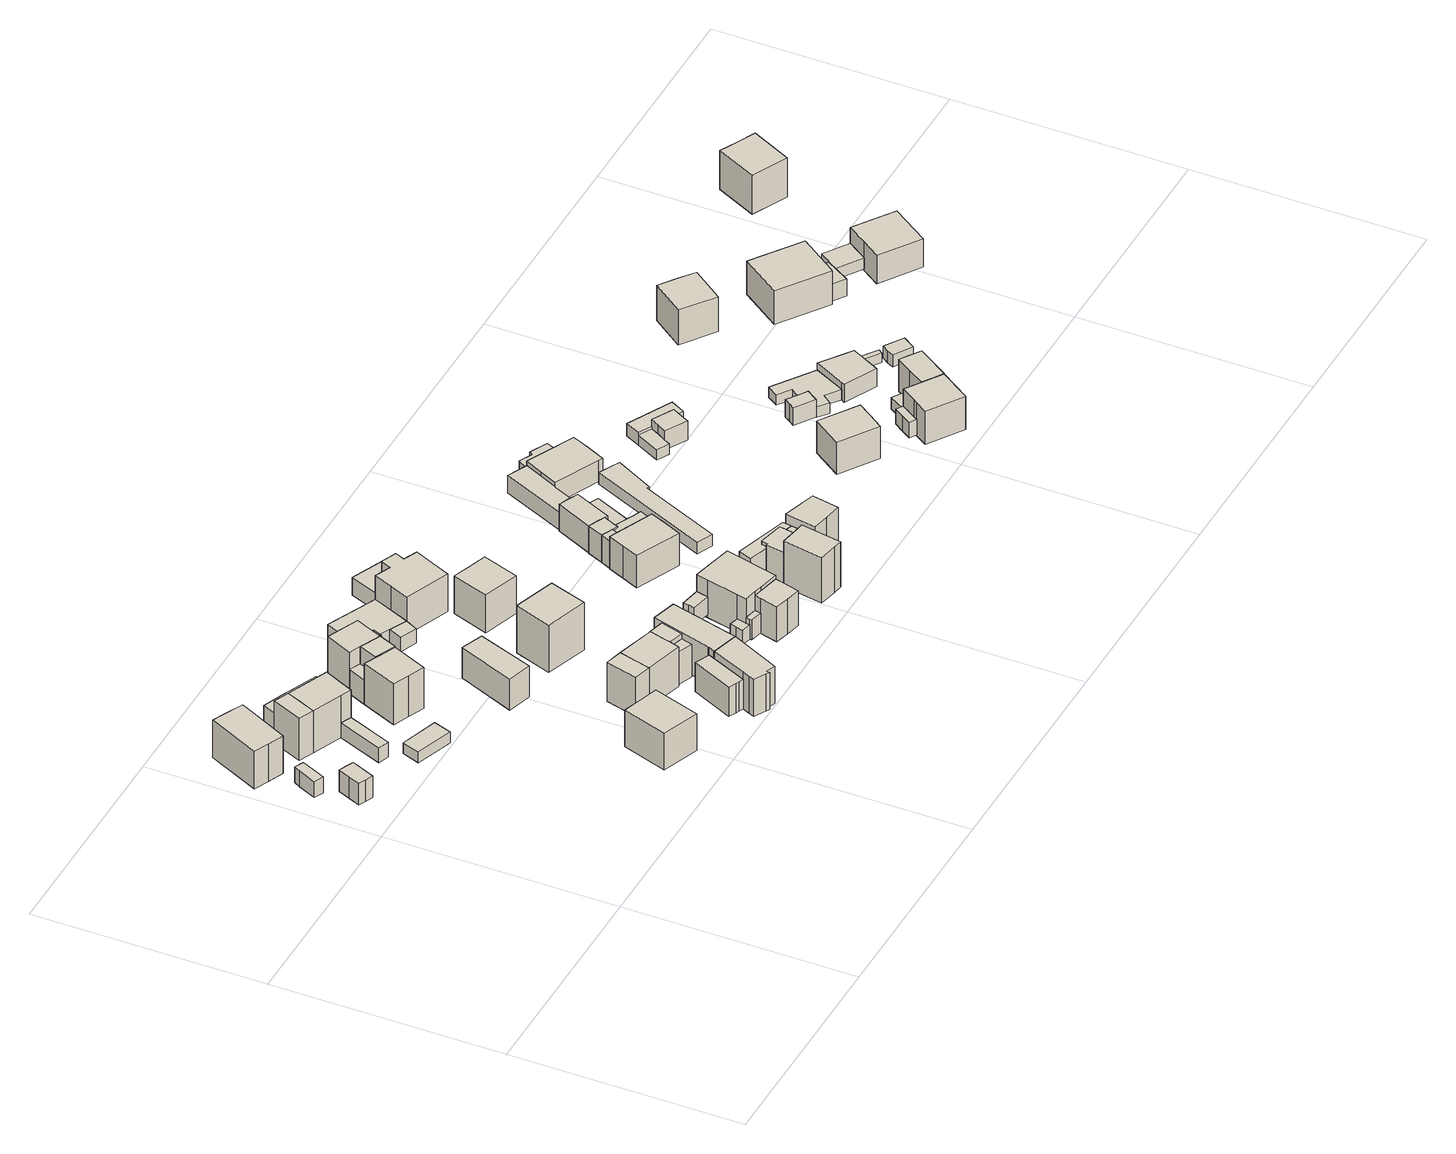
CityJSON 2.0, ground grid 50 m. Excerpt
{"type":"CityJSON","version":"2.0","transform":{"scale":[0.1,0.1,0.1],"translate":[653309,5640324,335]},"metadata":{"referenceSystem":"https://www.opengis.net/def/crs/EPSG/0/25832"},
"CityObjects":{
"building1":{"type":"Building","attributes":{"Gemeindeschluessel":"16071059","BezugspunktDach":"1000","function":"31001_1000","measuredHeight":5.21},"address":[{"country":"Deutschland","locality":"Nauendorf"}],"geometry":[{"type":"Solid","lod":"1","boundaries":[[[[0,1,2,3,4,5,6]],[[7,8,9,10,11,12,13]],[[7,13,6,5]],[[8,7,5,4]],[[9,8,4,3]],[[10,9,3,2]],[[11,10,2,1]],[[12,11,1,0]],[[13,12,0,6]]]]}]},
"building2":{"type":"Building","attributes":{"Gemeindeschluessel":"16071059","BezugspunktDach":"1000","function":"31001_9998","measuredHeight":3.72},"address":[{"country":"Deutschland","locality":"Nauendorf"}],"geometry":[{"type":"Solid","lod":"1","boundaries":[[[[14,15,16,17,18]],[[19,20,21,22,23]],[[19,23,18,17]],[[20,19,17,16]],[[21,20,16,15]],[[22,21,15,14]],[[23,22,14,18]]]]}]},
"building3":{"type":"Building","attributes":{"Gemeindeschluessel":"16071059","BezugspunktDach":"1000","function":"31001_1000","measuredHeight":9.04},"address":[{"country":"Deutschland","locality":"Nauendorf"}],"geometry":[{"type":"Solid","lod":"1","boundaries":[[[[24,25,26,27,28,29,30]],[[31,32,33,34,35,36,37]],[[31,37,30,29]],[[32,31,29,28]],[[33,32,28,27]],[[34,33,27,26]],[[35,34,26,25]],[[36,35,25,24]],[[37,36,24,30]]]]}]},
"building4":{"type":"Building","attributes":{"Gemeindeschluessel":"16071059","BezugspunktDach":"1000","function":"31001_1000","measuredHeight":10.05},"address":[{"country":"Deutschland","locality":"Nauendorf"}],"geometry":[{"type":"Solid","lod":"1","boundaries":[[[[38,39,40,41,42]],[[43,44,45,46,47]],[[43,47,42,41]],[[44,43,41,40]],[[45,44,40,39]],[[46,45,39,38]],[[47,46,38,42]]]]}]},
"building5":{"type":"Building","attributes":{"Gemeindeschluessel":"16071059","BezugspunktDach":"1000","function":"31001_9998","measuredHeight":3.58},"address":[{"country":"Deutschland","locality":"Nauendorf"}],"geometry":[{"type":"Solid","lod":"1","boundaries":[[[[48,49,50,51,52]],[[53,54,55,56,57]],[[53,57,52,51]],[[54,53,51,50]],[[55,54,50,49]],[[56,55,49,48]],[[57,56,48,52]]]]}]},
"building6":{"type":"Building","attributes":{"Gemeindeschluessel":"16071059","BezugspunktDach":"1000","function":"31001_9998","measuredHeight":2.67},"address":[{"country":"Deutschland","locality":"Nauendorf"}],"geometry":[{"type":"Solid","lod":"1","boundaries":[[[[58,59,60,61]],[[62,63,64,65]],[[62,65,61,60]],[[63,62,60,59]],[[64,63,59,58]],[[65,64,58,61]]]]}]},
"building7":{"type":"Building","attributes":{"Gemeindeschluessel":"16071059","BezugspunktDach":"1000","function":"31001_2000","measuredHeight":10.04},"address":[{"country":"Deutschland","locality":"Nauendorf"}],"geometry":[{"type":"Solid","lod":"1","boundaries":[[[[66,67,68,69,40,39,38]],[[45,44,70,71,72,73,46]],[[45,46,38,39]],[[44,45,39,40]],[[70,44,40,69]],[[71,70,69,68]],[[72,71,68,67]],[[73,72,67,66]],[[46,73,66,38]]]]}]},
"building8":{"type":"Building","attributes":{"Gemeindeschluessel":"16071059","BezugspunktDach":"1000","function":"31001_1000","measuredHeight":7},"address":[{"country":"Deutschland","locality":"Nauendorf"}],"geometry":[{"type":"Solid","lod":"1","boundaries":[[[[74,75,76,77,78,79,80,81]],[[82,83,84,85,86,87,88,89]],[[82,89,81,80]],[[83,82,80,79]],[[84,83,79,78]],[[85,84,78,77]],[[86,85,77,76]],[[87,86,76,75]],[[88,87,75,74]],[[89,88,74,81]]]]}]},
"building9":{"type":"Building","attributes":{"Gemeindeschluessel":"16071059","BezugspunktDach":"1000","function":"31001_9998","measuredHeight":8.83},"address":[{"country":"Deutschland","locality":"Nauendorf"},{"country":"Deutschland","locality":"Nauendorf","thoroughfareNumber":"26a","thoroughfareName":"Karl-Lippold-Straße"}],"geometry":[{"type":"Solid","lod":"1","boundaries":[[[[90,91,92,93,94]],[[95,96,97,98,99]],[[95,99,94,93]],[[96,95,93,92]],[[97,96,92,91]],[[98,97,91,90]],[[99,98,90,94]]]]}]},
"building10":{"type":"Building","attributes":{"Gemeindeschluessel":"16071059","function":"31001_1000"},"address":[{"country":"Deutschland","locality":"Nauendorf"},{"country":"Deutschland","locality":"Nauendorf","thoroughfareNumber":"24","thoroughfareName":"Karl-Lippold-Straße"}],"children":["building10-1","building10-2"]},
"building10-1":{"type":"BuildingPart","attributes":{"BezugspunktDach":"1000","measuredHeight":9.77},"parents":["building10"],"geometry":[{"type":"Solid","lod":"1","boundaries":[[[[100,101,102,103,104,105]],[[106,107,108,109,110,111]],[[106,111,105,104]],[[107,106,104,103]],[[108,107,103,102]],[[109,108,102,101]],[[110,109,101,100]],[[111,110,100,105]]]]}]},
"building10-2":{"type":"BuildingPart","attributes":{"BezugspunktDach":"1000","measuredHeight":5.86},"parents":["building10"],"geometry":[{"type":"Solid","lod":"1","boundaries":[[[[112,113,114,115]],[[116,117,118,106]],[[116,106,115,114]],[[117,116,114,113]],[[118,117,113,112]],[[106,118,112,115]]]]}]},
"building11":{"type":"Building","attributes":{"Gemeindeschluessel":"16071059","BezugspunktDach":"1000","function":"31001_1000","measuredHeight":9.54},"address":[{"country":"Deutschland","locality":"Nauendorf"}],"geometry":[{"type":"Solid","lod":"1","boundaries":[[[[119,120,121,122,123]],[[124,125,126,127,128]],[[124,128,123,122]],[[125,124,122,121]],[[126,125,121,120]],[[127,126,120,119]],[[128,127,119,123]]]]}]},
"building12":{"type":"Building","attributes":{"Gemeindeschluessel":"16071059","BezugspunktDach":"1000","function":"31001_1000","measuredHeight":9.35},"address":[{"country":"Deutschland","locality":"Nauendorf"}],"geometry":[{"type":"Solid","lod":"1","boundaries":[[[[122,129,120,130,131,132,133,134]],[[135,136,137,138,139,140,141,142]],[[135,142,134,133]],[[136,135,133,132]],[[137,136,132,131]],[[138,137,131,130]],[[139,138,130,120]],[[140,139,120,129]],[[141,140,129,122]],[[142,141,122,134]]]]}]},
"building13":{"type":"Building","attributes":{"Gemeindeschluessel":"16071059","BezugspunktDach":"1000","function":"31001_2000","measuredHeight":7.42},"address":[{"country":"Deutschland","locality":"Nauendorf"}],"geometry":[{"type":"Solid","lod":"1","boundaries":[[[[143,144,145,146]],[[147,148,149,150]],[[147,150,146,145]],[[148,147,145,144]],[[149,148,144,143]],[[150,149,143,146]]]]}]},
"building14":{"type":"Building","attributes":{"Gemeindeschluessel":"16071059","BezugspunktDach":"1000","function":"31001_1000","measuredHeight":9.45},"address":[{"country":"Deutschland","locality":"Nauendorf"}],"geometry":[{"type":"Solid","lod":"1","boundaries":[[[[151,152,153,154,155]],[[156,157,158,159,160]],[[156,160,155,154]],[[157,156,154,153]],[[158,157,153,152]],[[159,158,152,151]],[[160,159,151,155]]]]}]},
"building15":{"type":"Building","attributes":{"Gemeindeschluessel":"16071059","BezugspunktDach":"1000","function":"31001_1000","measuredHeight":5.02},"address":[{"country":"Deutschland","locality":"Nauendorf"}],"geometry":[{"type":"Solid","lod":"1","boundaries":[[[[161,162,163,164]],[[137,165,166,138]],[[137,138,164,163]],[[165,137,163,162]],[[166,165,162,161]],[[138,166,161,164]]]]}]},
"building16":{"type":"Building","attributes":{"Gemeindeschluessel":"16071059","BezugspunktDach":"1000","function":"31001_1000","measuredHeight":6.95},"address":[{"country":"Deutschland","locality":"Nauendorf"}],"geometry":[{"type":"Solid","lod":"1","boundaries":[[[[167,168,169,170,171,172,173]],[[174,175,176,177,178,179,180]],[[174,180,173,172]],[[175,174,172,171]],[[176,175,171,170]],[[177,176,170,169]],[[178,177,169,168]],[[179,178,168,167]],[[180,179,167,173]]]]}]},
"building17":{"type":"Building","attributes":{"Gemeindeschluessel":"16071059","BezugspunktDach":"1000","function":"31001_1000","measuredHeight":9.39},"address":[{"country":"Deutschland","locality":"Nauendorf"},{"country":"Deutschland","locality":"Nauendorf","thoroughfareNumber":"26","thoroughfareName":"Karl-Lippold-Straße"}],"geometry":[{"type":"Solid","lod":"1","boundaries":[[[[181,182,183,184,185,153,186,152,151]],[[158,187,157,188,189,190,191,192,159]],[[158,159,151,152]],[[187,158,152,186]],[[157,187,186,153]],[[188,157,153,185]],[[189,188,185,184]],[[190,189,184,183]],[[191,190,183,182]],[[192,191,182,181]],[[159,192,181,151]]]]}]},
"building18":{"type":"Building","attributes":{"Gemeindeschluessel":"16071059","BezugspunktDach":"1000","function":"31001_9998","measuredHeight":3.4},"address":[{"country":"Deutschland","locality":"Nauendorf"}],"geometry":[{"type":"Solid","lod":"1","boundaries":[[[[193,194,195,196]],[[197,198,199,200]],[[197,200,196,195]],[[198,197,195,194]],[[199,198,194,193]],[[200,199,193,196]]]]}]},
"building19":{"type":"Building","attributes":{"Gemeindeschluessel":"16071059","BezugspunktDach":"1000","function":"31001_9998","measuredHeight":7.81},"address":[{"country":"Deutschland","locality":"Nauendorf"}],"geometry":[{"type":"Solid","lod":"1","boundaries":[[[[201,202,203,204]],[[205,206,207,208]],[[205,208,204,203]],[[206,205,203,202]],[[207,206,202,201]],[[208,207,201,204]]]]}]},
"building20":{"type":"Building","attributes":{"Gemeindeschluessel":"16071059","BezugspunktDach":"1000","function":"31001_9998","measuredHeight":3.34},"address":[{"country":"Deutschland","locality":"Nauendorf"}],"geometry":[{"type":"Solid","lod":"1","boundaries":[[[[209,195,194,210,211,212]],[[213,214,215,216,165,137]],[[213,137,212,211]],[[214,213,211,210]],[[215,214,210,194]],[[216,215,194,195]],[[165,216,195,209]],[[137,165,209,212]]]]}]},
"building21":{"type":"Building","attributes":{"Gemeindeschluessel":"16071059","BezugspunktDach":"1000","function":"31001_9998","measuredHeight":11.36},"address":[{"country":"Deutschland","locality":"Nauendorf"},{"country":"Deutschland","locality":"Nauendorf","thoroughfareNumber":"25","thoroughfareName":"Karl-Lippold-Straße"}],"geometry":[{"type":"Solid","lod":"1","boundaries":[[[[217,218,219,220]],[[221,222,223,224]],[[221,224,220,219]],[[222,221,219,218]],[[223,222,218,217]],[[224,223,217,220]]]]}]},
"building22":{"type":"Building","attributes":{"Gemeindeschluessel":"16071059","function":"31001_2000"},"address":[{"country":"Deutschland","locality":"Nauendorf"}],"children":["building22-1","building22-2"]},
"building22-1":{"type":"BuildingPart","attributes":{"BezugspunktDach":"1000","measuredHeight":8.92},"parents":["building22"],"geometry":[{"type":"Solid","lod":"1","boundaries":[[[[225,226,227,228,229,230,231,232,233]],[[234,235,236,237,238,239,240,241,242]],[[234,242,233,232]],[[235,234,232,231]],[[236,235,231,230]],[[237,236,230,229]],[[238,237,229,228]],[[239,238,228,227]],[[240,239,227,226]],[[241,240,226,225]],[[242,241,225,233]]]]}]},
"building22-2":{"type":"BuildingPart","attributes":{"BezugspunktDach":"1000","measuredHeight":8.92},"parents":["building22"],"geometry":[{"type":"Solid","lod":"1","boundaries":[[[[243,244,245,246,227,226,225,233,247,248,249]],[[250,251,242,241,240,239,252,253,254,255,256]],[[250,256,249,248]],[[251,250,248,247]],[[242,251,247,233]],[[241,242,233,225]],[[240,241,225,226]],[[239,240,226,227]],[[252,239,227,246]],[[253,252,246,245]],[[254,253,245,244]],[[255,254,244,243]],[[256,255,243,249]]]]}]},
"building23":{"type":"Building","attributes":{"Gemeindeschluessel":"16071059","function":"31001_1000"},"address":[{"country":"Deutschland","locality":"Nauendorf"}],"children":["building23-1","building23-2"]},
"building23-1":{"type":"BuildingPart","attributes":{"BezugspunktDach":"1000","measuredHeight":8.27},"parents":["building23"],"geometry":[{"type":"Solid","lod":"1","boundaries":[[[[257,258,259,184,183,182]],[[260,261,262,263,264,265]],[[260,265,182,183]],[[261,260,183,184]],[[262,261,184,259]],[[263,262,259,258]],[[264,263,258,257]],[[265,264,257,182]]]]}]},
"building23-2":{"type":"BuildingPart","attributes":{"BezugspunktDach":"1000","measuredHeight":4.62},"parents":["building23"],"geometry":[{"type":"Solid","lod":"1","boundaries":[[[[266,267,268,269,270]],[[271,272,262,261,273]],[[271,273,270,269]],[[272,271,269,268]],[[262,272,268,267]],[[261,262,267,266]],[[273,261,266,270]]]]}]},
"building24":{"type":"Building","attributes":{"Gemeindeschluessel":"16071059","BezugspunktDach":"1000","function":"31001_2000","measuredHeight":9.09},"address":[{"country":"Deutschland","locality":"Nauendorf"}],"geometry":[{"type":"Solid","lod":"1","boundaries":[[[[274,275,276,277,278,279,280,281,282,283]],[[284,214,285,286,287,288,289,290,291,215]],[[284,215,283,282]],[[214,284,282,281]],[[285,214,281,280]],[[286,285,280,279]],[[287,286,279,278]],[[288,287,278,277]],[[289,288,277,276]],[[290,289,276,275]],[[291,290,275,274]],[[215,291,274,283]]]]}]},
"building25":{"type":"Building","attributes":{"Gemeindeschluessel":"16071059","BezugspunktDach":"1000","function":"31001_9998","measuredHeight":9.12},"address":[{"country":"Deutschland","locality":"Nauendorf"}],"geometry":[{"type":"Solid","lod":"1","boundaries":[[[[292,293,294,295,296]],[[297,298,299,300,301]],[[297,301,296,295]],[[298,297,295,294]],[[299,298,294,293]],[[300,299,293,292]],[[301,300,292,296]]]]}]},
"building26":{"type":"Building","attributes":{"Gemeindeschluessel":"16071059","BezugspunktDach":"1000","function":"31001_1310","measuredHeight":3.38},"address":[{"country":"Deutschland","locality":"Nauendorf"}],"geometry":[{"type":"Solid","lod":"1","boundaries":[[[[302,303,304,305,306,307,308]],[[309,310,311,312,313,314,315]],[[309,315,308,307]],[[310,309,307,306]],[[311,310,306,305]],[[312,311,305,304]],[[313,312,304,303]],[[314,313,303,302]],[[315,314,302,308]]]]}]},
"building27":{"type":"Building","attributes":{"Gemeindeschluessel":"16071059","BezugspunktDach":"1000","function":"31001_9998","measuredHeight":4.26},"address":[{"country":"Deutschland","locality":"Nauendorf"}],"geometry":[{"type":"Solid","lod":"1","boundaries":[[[[316,317,318,319,320,321,322,323]],[[324,325,326,327,328,329,330,331]],[[324,331,323,322]],[[325,324,322,321]],[[326,325,321,320]],[[327,326,320,319]],[[328,327,319,318]],[[329,328,318,317]],[[330,329,317,316]],[[331,330,316,323]]]]}]},
"building28":{"type":"Building","attributes":{"Gemeindeschluessel":"16071059","BezugspunktDach":"1000","function":"31001_1310","measuredHeight":4.72},"address":[{"country":"Deutschland","locality":"Nauendorf"}],"geometry":[{"type":"Solid","lod":"1","boundaries":[[[[332,333,334,335,336]],[[337,338,339,340,341]],[[337,341,336,335]],[[338,337,335,334]],[[339,338,334,333]],[[340,339,333,332]],[[341,340,332,336]]]]}]},
"building29":{"type":"Building","attributes":{"Gemeindeschluessel":"16071059","BezugspunktDach":"1000","function":"31001_1310","measuredHeight":4.22},"address":[{"country":"Deutschland","locality":"Nauendorf"}],"geometry":[{"type":"Solid","lod":"1","boundaries":[[[[342,343,344,345,346,347]],[[348,349,350,351,352,353]],[[348,353,347,346]],[[349,348,346,345]],[[350,349,345,344]],[[351,350,344,343]],[[352,351,343,342]],[[353,352,342,347]]]]}]},
"building30":{"type":"Building","attributes":{"Gemeindeschluessel":"16071059","BezugspunktDach":"1000","function":"31001_1310","measuredHeight":8.45},"address":[{"country":"Deutschland","locality":"Nauendorf"}],"geometry":[{"type":"Solid","lod":"1","boundaries":[[[[354,355,356,357,358,359,360]],[[361,362,363,364,365,366,367]],[[361,367,360,359]],[[362,361,359,358]],[[363,362,358,357]],[[364,363,357,356]],[[365,364,356,355]],[[366,365,355,354]],[[367,366,354,360]]]]}]},
"building31":{"type":"Building","attributes":{"Gemeindeschluessel":"16071059","BezugspunktDach":"1000","function":"31001_2000","measuredHeight":9.11},"address":[{"country":"Deutschland","locality":"Nauendorf"}],"geometry":[{"type":"Solid","lod":"1","boundaries":[[[[368,369,370,371,372,373,374,375,376]],[[377,378,379,380,381,382,383,384,385]],[[377,385,376,375]],[[378,377,375,374]],[[379,378,374,373]],[[380,379,373,372]],[[381,380,372,371]],[[382,381,371,370]],[[383,382,370,369]],[[384,383,369,368]],[[385,384,368,376]]]]}]},
"building32":{"type":"Building","attributes":{"Gemeindeschluessel":"16071059","BezugspunktDach":"1000","function":"31001_1000","measuredHeight":7.84},"address":[{"country":"Deutschland","locality":"Nauendorf"},{"country":"Deutschland","locality":"Nauendorf","thoroughfareNumber":"28","thoroughfareName":"Karl-Lippold-Straße"}],"geometry":[{"type":"Solid","lod":"1","boundaries":[[[[386,387,388,389,390,391,392]],[[393,394,395,396,397,398,399]],[[393,399,392,391]],[[394,393,391,390]],[[395,394,390,389]],[[396,395,389,388]],[[397,396,388,387]],[[398,397,387,386]],[[399,398,386,392]]]]}]},
"building33":{"type":"Building","attributes":{"Gemeindeschluessel":"16071059","BezugspunktDach":"1000","function":"31001_1310","measuredHeight":6.59},"address":[{"country":"Deutschland","locality":"Nauendorf"}],"geometry":[{"type":"Solid","lod":"1","boundaries":[[[[400,401,402,403,404]],[[405,406,407,408,409]],[[405,409,404,403]],[[406,405,403,402]],[[407,406,402,401]],[[408,407,401,400]],[[409,408,400,404]]]]}]},
"building34":{"type":"Building","attributes":{"Gemeindeschluessel":"16071059","BezugspunktDach":"1000","function":"31001_1000","measuredHeight":10.9},"address":[{"country":"Deutschland","locality":"Nauendorf"},{"country":"Deutschland","locality":"Nauendorf","thoroughfareNumber":"29","thoroughfareName":"Karl-Lippold-Straße"}],"geometry":[{"type":"Solid","lod":"1","boundaries":[[[[410,411,412,413,414,415]],[[416,417,418,419,420,421]],[[416,421,415,414]],[[417,416,414,413]],[[418,417,413,412]],[[419,418,412,411]],[[420,419,411,410]],[[421,420,410,415]]]]}]},
"building35":{"type":"Building","attributes":{"Gemeindeschluessel":"16071059","BezugspunktDach":"1000","function":"31001_1310","measuredHeight":6.58},"address":[{"country":"Deutschland","locality":"Nauendorf"}],"geometry":[{"type":"Solid","lod":"1","boundaries":[[[[422,401,423,424,425,426,427,403]],[[428,429,430,431,432,407,433,405]],[[428,405,403,427]],[[429,428,427,426]],[[430,429,426,425]],[[431,430,425,424]],[[432,431,424,423]],[[407,432,423,401]],[[433,407,401,422]],[[405,433,422,403]]]]}]},
"building36":{"type":"Building","attributes":{"Gemeindeschluessel":"16071059","BezugspunktDach":"1000","function":"31001_9998","measuredHeight":6.41},"address":[{"country":"Deutschland","locality":"Nauendorf"}],"geometry":[{"type":"Solid","lod":"1","boundaries":[[[[434,435,436,437,438,439,440]],[[407,432,431,441,442,443,408]],[[407,408,440,439]],[[432,407,439,438]],[[431,432,438,437]],[[441,431,437,436]],[[442,441,436,435]],[[443,442,435,434]],[[408,443,434,440]]]]}]},
"building37":{"type":"Building","attributes":{"Gemeindeschluessel":"16071059","BezugspunktDach":"1000","function":"31001_1000","measuredHeight":7.63},"address":[{"country":"Deutschland","locality":"Nauendorf"}],"geometry":[{"type":"Solid","lod":"1","boundaries":[[[[444,445,446,447,448,449,450]],[[451,452,453,454,455,456,457]],[[451,457,450,449]],[[452,451,449,448]],[[453,452,448,447]],[[454,453,447,446]],[[455,454,446,445]],[[456,455,445,444]],[[457,456,444,450]]]]}]},
"building38":{"type":"Building","attributes":{"Gemeindeschluessel":"16071059","BezugspunktDach":"1000","function":"31001_1000","measuredHeight":6.19},"address":[{"country":"Deutschland","locality":"Nauendorf"}],"geometry":[{"type":"Solid","lod":"1","boundaries":[[[[458,459,460,461,462,463,464,465,466]],[[467,468,469,470,471,472,473,474,475]],[[467,475,466,465]],[[468,467,465,464]],[[469,468,464,463]],[[470,469,463,462]],[[471,470,462,461]],[[472,471,461,460]],[[473,472,460,459]],[[474,473,459,458]],[[475,474,458,466]]]]}]},
"building39":{"type":"Building","attributes":{"Gemeindeschluessel":"16071059","BezugspunktDach":"1000","function":"31001_1310","measuredHeight":6.5},"address":[{"country":"Deutschland","locality":"Nauendorf"}],"geometry":[{"type":"Solid","lod":"1","boundaries":[[[[476,425,477,478,479,480,481,482,427]],[[483,484,485,486,487,488,489,490,491]],[[483,491,427,482]],[[484,483,482,481]],[[485,484,481,480]],[[486,485,480,479]],[[487,486,479,478]],[[488,487,478,477]],[[489,488,477,425]],[[490,489,425,476]],[[491,490,476,427]]]]}]},
"building40":{"type":"Building","attributes":{"Gemeindeschluessel":"16071059","BezugspunktDach":"1000","function":"31001_1000","measuredHeight":6.96},"address":[{"country":"Deutschland","locality":"Nauendorf"}],"geometry":[{"type":"Solid","lod":"1","boundaries":[[[[492,463,462,493]],[[455,494,495,456]],[[455,456,493,462]],[[494,455,462,463]],[[495,494,463,492]],[[456,495,492,493]]]]}]},
"building41":{"type":"Building","attributes":{"Gemeindeschluessel":"16071059","BezugspunktDach":"1000","function":"31001_9998","measuredHeight":4.04},"address":[{"country":"Deutschland","locality":"Nauendorf"}],"geometry":[{"type":"Solid","lod":"1","boundaries":[[[[496,497,498,499,500,501]],[[489,488,487,502,503,504]],[[489,504,501,500]],[[488,489,500,499]],[[487,488,499,498]],[[502,487,498,497]],[[503,502,497,496]],[[504,503,496,501]]]]}]},
"building42":{"type":"Building","attributes":{"Gemeindeschluessel":"16071059","BezugspunktDach":"1000","function":"31001_1000","measuredHeight":8.64},"address":[{"country":"Deutschland","locality":"Nauendorf"}],"geometry":[{"type":"Solid","lod":"1","boundaries":[[[[505,506,507,508,509,510]],[[511,512,513,514,515,516]],[[511,516,510,509]],[[512,511,509,508]],[[513,512,508,507]],[[514,513,507,506]],[[515,514,506,505]],[[516,515,505,510]]]]}]},
"building43":{"type":"Building","attributes":{"Gemeindeschluessel":"16071059","BezugspunktDach":"1000","function":"31001_2000","measuredHeight":4.24},"address":[{"country":"Deutschland","locality":"Nauendorf"}],"geometry":[{"type":"Solid","lod":"1","boundaries":[[[[517,518,519,520,521,522]],[[523,524,525,526,527,528]],[[523,528,522,521]],[[524,523,521,520]],[[525,524,520,519]],[[526,525,519,518]],[[527,526,518,517]],[[528,527,517,522]]]]}]},
"building44":{"type":"Building","attributes":{"Gemeindeschluessel":"16071059","BezugspunktDach":"1000","function":"31001_9998","measuredHeight":2.73},"address":[{"country":"Deutschland","locality":"Nauendorf"}],"geometry":[{"type":"Solid","lod":"1","boundaries":[[[[529,530,531,532,533,534,535]],[[536,537,538,539,540,541,542]],[[536,542,535,534]],[[537,536,534,533]],[[538,537,533,532]],[[539,538,532,531]],[[540,539,531,530]],[[541,540,530,529]],[[542,541,529,535]]]]}]},
"building45":{"type":"Building","attributes":{"Gemeindeschluessel":"16071059","BezugspunktDach":"1000","function":"31001_2000","measuredHeight":5.16},"address":[{"country":"Deutschland","locality":"Nauendorf"}],"geometry":[{"type":"Solid","lod":"1","boundaries":[[[[543,544,545,546,547,548,549,550]],[[551,552,553,554,555,556,557,558]],[[551,558,550,549]],[[552,551,549,548]],[[553,552,548,547]],[[554,553,547,546]],[[555,554,546,545]],[[556,555,545,544]],[[557,556,544,543]],[[558,557,543,550]]]]}]},
"building46":{"type":"Building","attributes":{"Gemeindeschluessel":"16071059","BezugspunktDach":"1000","function":"31001_9998","measuredHeight":3.01},"address":[{"country":"Deutschland","locality":"Nauendorf"}],"geometry":[{"type":"Solid","lod":"1","boundaries":[[[[559,560,561,562,563,564]],[[565,566,567,568,569,570]],[[565,570,564,563]],[[566,565,563,562]],[[567,566,562,561]],[[568,567,561,560]],[[569,568,560,559]],[[570,569,559,564]]]]}]},
"building47":{"type":"Building","attributes":{"Gemeindeschluessel":"16071059","BezugspunktDach":"1000","function":"31001_1310","measuredHeight":4.64},"address":[{"country":"Deutschland","locality":"Nauendorf"}],"geometry":[{"type":"Solid","lod":"1","boundaries":[[[[571,572,573,574,575,576]],[[577,578,579,580,581,582]],[[577,582,576,575]],[[578,577,575,574]],[[579,578,574,573]],[[580,579,573,572]],[[581,580,572,571]],[[582,581,571,576]]]]}]},
"building48":{"type":"Building","attributes":{"Gemeindeschluessel":"16071059","function":"31001_9998"},"address":[{"country":"Deutschland","locality":"Nauendorf"}],"children":["building48-1","building48-2"]},
"building48-1":{"type":"BuildingPart","attributes":{"BezugspunktDach":"1000","measuredHeight":2.99},"parents":["building48"],"geometry":[{"type":"Solid","lod":"1","boundaries":[[[[583,584,585,586,587,588]],[[589,590,591,592,593,594]],[[589,594,588,587]],[[590,589,587,586]],[[591,590,586,585]],[[592,591,585,584]],[[593,592,584,583]],[[594,593,583,588]]]]}]},
"building48-2":{"type":"BuildingPart","attributes":{"BezugspunktDach":"1000","measuredHeight":2.43},"parents":["building48"],"geometry":[{"type":"Solid","lod":"1","boundaries":[[[[595,596,597,598,599]],[[594,593,600,601,602]],[[594,602,599,598]],[[593,594,598,597]],[[600,593,597,596]],[[601,600,596,595]],[[602,601,595,599]]]]}]},
"building49":{"type":"Building","attributes":{"Gemeindeschluessel":"16071059","BezugspunktDach":"1000","function":"31001_1000","measuredHeight":7.75},"address":[{"country":"Deutschland","locality":"Nauendorf"},{"country":"Deutschland","locality":"Nauendorf","thoroughfareNumber":"55","thoroughfareName":"Karl-Lippold-Straße"}],"geometry":[{"type":"Solid","lod":"1","boundaries":[[[[603,604,605,606,607]],[[608,609,610,611,612]],[[608,612,607,606]],[[609,608,606,605]],[[610,609,605,604]],[[611,610,604,603]],[[612,611,603,607]]]]}]},
"building50":{"type":"Building","attributes":{"Gemeindeschluessel":"16071059","BezugspunktDach":"1000","function":"31001_1000","measuredHeight":4.24},"address":[{"country":"Deutschland","locality":"Nauendorf"}],"geometry":[{"type":"Solid","lod":"1","boundaries":[[[[613,614,615,616,617,618,619]],[[620,621,622,623,624,625,626]],[[620,626,619,618]],[[621,620,618,617]],[[622,621,617,616]],[[623,622,616,615]],[[624,623,615,614]],[[625,624,614,613]],[[626,625,613,619]]]]}]},
"building51":{"type":"Building","attributes":{"Gemeindeschluessel":"16071059","BezugspunktDach":"1000","function":"31001_1000","measuredHeight":3.64},"address":[{"country":"Deutschland","locality":"Nauendorf"}],"geometry":[{"type":"Solid","lod":"1","boundaries":[[[[627,628,629,630,631,632]],[[633,634,635,636,637,638]],[[633,638,632,631]],[[634,633,631,630]],[[635,634,630,629]],[[636,635,629,628]],[[637,636,628,627]],[[638,637,627,632]]]]}]},
"building52":{"type":"Building","attributes":{"Gemeindeschluessel":"16071059","BezugspunktDach":"1000","function":"31001_1000","measuredHeight":8.01},"address":[{"country":"Deutschland","locality":"Nauendorf"},{"country":"Deutschland","locality":"Nauendorf","thoroughfareNumber":"56","thoroughfareName":"Karl-Lippold-Straße"}],"geometry":[{"type":"Solid","lod":"1","boundaries":[[[[639,640,641,642,643,644,645,646]],[[647,648,649,650,651,652,653,654]],[[647,654,646,645]],[[648,647,645,644]],[[649,648,644,643]],[[650,649,643,642]],[[651,650,642,641]],[[652,651,641,640]],[[653,652,640,639]],[[654,653,639,646]]]]}]},
"building53":{"type":"Building","attributes":{"Gemeindeschluessel":"16071059","BezugspunktDach":"1000","function":"31001_9998","measuredHeight":2.81},"address":[{"country":"Deutschland","locality":"Nauendorf"}],"geometry":[{"type":"Solid","lod":"1","boundaries":[[[[655,656,657,658]],[[659,660,661,662]],[[659,662,658,657]],[[660,659,657,656]],[[661,660,656,655]],[[662,661,655,658]]]]}]},
"building54":{"type":"Building","attributes":{"Gemeindeschluessel":"16071059","BezugspunktDach":"1000","function":"31001_9998","measuredHeight":2.53},"address":[{"country":"Deutschland","locality":"Nauendorf"}],"geometry":[{"type":"Solid","lod":"1","boundaries":[[[[663,664,665,666,667,668,669,670,671,672]],[[673,674,675,676,677,678,679,680,681,682]],[[673,682,672,671]],[[674,673,671,670]],[[675,674,670,669]],[[676,675,669,668]],[[677,676,668,667]],[[678,677,667,666]],[[679,678,666,665]],[[680,679,665,664]],[[681,680,664,663]],[[682,681,663,672]]]]}]},
"building55":{"type":"Building","attributes":{"Gemeindeschluessel":"16071059","BezugspunktDach":"1000","function":"31001_1000","measuredHeight":7.85},"address":[{"country":"Deutschland","locality":"Nauendorf"},{"country":"Deutschland","locality":"Nauendorf","thoroughfareNumber":"56a","thoroughfareName":"Karl-Lippold-Straße"}],"geometry":[{"type":"Solid","lod":"1","boundaries":[[[[683,684,685,686,687,688,689]],[[690,691,692,693,694,695,696]],[[690,696,689,688]],[[691,690,688,687]],[[692,691,687,686]],[[693,692,686,685]],[[694,693,685,684]],[[695,694,684,683]],[[696,695,683,689]]]]}]},
"building56":{"type":"Building","attributes":{"Gemeindeschluessel":"16071059","BezugspunktDach":"1000","function":"31001_9998","measuredHeight":4.36},"address":[{"country":"Deutschland","locality":"Nauendorf"}],"geometry":[{"type":"Solid","lod":"1","boundaries":[[[[697,698,699,700,701,702]],[[703,704,705,706,707,708]],[[703,708,702,701]],[[704,703,701,700]],[[705,704,700,699]],[[706,705,699,698]],[[707,706,698,697]],[[708,707,697,702]]]]}]},
"building57":{"type":"Building","attributes":{"Gemeindeschluessel":"16071059","BezugspunktDach":"1000","function":"31001_1000","measuredHeight":2.26},"address":[{"country":"Deutschland","locality":"Nauendorf"}],"geometry":[{"type":"Solid","lod":"1","boundaries":[[[[709,710,711,712]],[[713,714,715,716]],[[713,716,712,711]],[[714,713,711,710]],[[715,714,710,709]],[[716,715,709,712]]]]}]},
"building58":{"type":"Building","attributes":{"Gemeindeschluessel":"16071059","BezugspunktDach":"1000","function":"31001_9998","measuredHeight":2.94},"address":[{"country":"Deutschland","locality":"Nauendorf"}],"geometry":[{"type":"Solid","lod":"1","boundaries":[[[[717,718,719,720,721]],[[722,723,724,725,726]],[[722,726,721,720]],[[723,722,720,719]],[[724,723,719,718]],[[725,724,718,717]],[[726,725,717,721]]]]}]},
"building59":{"type":"Building","attributes":{"Gemeindeschluessel":"16071059","BezugspunktDach":"1000","function":"31001_1000","measuredHeight":8.43},"address":[{"country":"Deutschland","locality":"Nauendorf"},{"country":"Deutschland","locality":"Nauendorf","thoroughfareNumber":"17b","thoroughfareName":"Am Steinberg"}],"geometry":[{"type":"Solid","lod":"1","boundaries":[[[[727,728,729,730,731]],[[732,733,734,735,736]],[[732,736,731,730]],[[733,732,730,729]],[[734,733,729,728]],[[735,734,728,727]],[[736,735,727,731]]]]}]},
"building60":{"type":"Building","attributes":{"Gemeindeschluessel":"16071059","BezugspunktDach":"1000","function":"31001_9998","measuredHeight":7.98},"address":[{"country":"Deutschland","locality":"Nauendorf"},{"country":"Deutschland","locality":"Nauendorf","thoroughfareNumber":"17a","thoroughfareName":"Am Steinberg"}],"geometry":[{"type":"Solid","lod":"1","boundaries":[[[[737,738,739,740,741,742]],[[743,744,745,746,747,748]],[[743,748,742,741]],[[744,743,741,740]],[[745,744,740,739]],[[746,745,739,738]],[[747,746,738,737]],[[748,747,737,742]]]]}]},
"building61":{"type":"Building","attributes":{"Gemeindeschluessel":"16071059","BezugspunktDach":"1000","function":"31001_9998","measuredHeight":4.17},"address":[{"country":"Deutschland","locality":"Nauendorf"}],"geometry":[{"type":"Solid","lod":"1","boundaries":[[[[749,750,751,752]],[[753,754,755,756]],[[753,756,752,751]],[[754,753,751,750]],[[755,754,750,749]],[[756,755,749,752]]]]}]},
"building62":{"type":"Building","attributes":{"Gemeindeschluessel":"16071059","BezugspunktDach":"1000","function":"31001_9998","measuredHeight":2.69},"address":[{"country":"Deutschland","locality":"Nauendorf"}],"geometry":[{"type":"Solid","lod":"1","boundaries":[[[[757,758,759,760]],[[761,762,763,764]],[[761,764,760,759]],[[762,761,759,758]],[[763,762,758,757]],[[764,763,757,760]]]]}]},
"building63":{"type":"Building","attributes":{"Gemeindeschluessel":"16071059","BezugspunktDach":"1000","function":"31001_9998","measuredHeight":6.84},"address":[{"country":"Deutschland","locality":"Nauendorf"},{"country":"Deutschland","locality":"Nauendorf","thoroughfareNumber":"16a","thoroughfareName":"Am Steinberg"}],"geometry":[{"type":"Solid","lod":"1","boundaries":[[[[765,766,767,768,769]],[[770,771,772,773,774]],[[770,774,769,768]],[[771,770,768,767]],[[772,771,767,766]],[[773,772,766,765]],[[774,773,765,769]]]]}]},
"building64":{"type":"Building","attributes":{"Gemeindeschluessel":"16071059","BezugspunktDach":"1000","function":"31001_1000","measuredHeight":9.22},"address":[{"country":"Deutschland","locality":"Nauendorf"},{"country":"Deutschland","locality":"Nauendorf","thoroughfareNumber":"16","thoroughfareName":"Am Steinberg"}],"geometry":[{"type":"Solid","lod":"1","boundaries":[[[[775,776,777,778,779]],[[780,781,782,783,784]],[[780,784,779,778]],[[781,780,778,777]],[[782,781,777,776]],[[783,782,776,775]],[[784,783,775,779]]]]}]}
},
"vertices":[
[63,563,80],[79,556,80],[101,607,80],[85,614,80],[69,621,80],[58,595,80],[47,570,80],[58,595,28],[69,621,28],[85,614,28],[101,607,28],[79,556,28],[63,563,28],[47,570,28],
[49,645,69],[73,698,69],[54,707,69],[46,693,69],[28,654,69],[46,693,31],[54,707,31],[73,698,31],[49,645,31],[28,654,31],
[35,753,122],[69,739,122],[120,844,122],[122,849,122],[88,865,122],[55,880,122],[2,767,122],[55,880,32],[88,865,32],[122,849,32],[120,844,32],[69,739,32],[35,753,32],[2,767,32],
[150,714,133],[164,747,133],[178,780,133],[145,794,133],[117,728,133],[145,794,32],[178,780,32],[164,747,32],[150,714,32],[117,728,32],
[200,581,67],[238,677,67],[227,682,67],[215,687,67],[177,590,67],[215,687,31],[227,682,31],[238,677,31],[200,581,31],[177,590,31],
[288,493,59],[301,532,59],[220,559,59],[207,521,59],[220,559,33],[301,532,33],[288,493,33],[207,521,33],
[215,687,133],[238,677,133],[253,710,133],[268,742,133],[268,742,32],[253,710,32],[238,677,32],[215,687,32],
[178,780,105],[207,768,105],[268,742,105],[280,770,105],[218,796,105],[209,800,105],[156,821,105],[145,794,105],[156,821,35],[209,800,35],[218,796,35],[280,770,35],[268,742,35],[207,768,35],[178,780,35],[145,794,35],
[496,75,96],[529,177,96],[489,190,96],[448,203,96],[415,105,96],[448,203,8],[489,190,8],[529,177,8],[496,75,8],[415,105,8],
[322,596,135],[357,581,135],[390,657,135],[355,672,135],[320,688,135],[287,611,135],[320,688,37],[355,672,37],[390,657,37],[357,581,37],[322,596,37],[287,611,37],
[344,677,96],[361,716,96],[337,727,96],[320,688,96],[337,727,37],[361,716,37],[344,677,37],
[390,657,137],[406,696,137],[384,706,137],[361,716,137],[344,677,137],[361,716,42],[384,706,42],[406,696,42],[390,657,42],[344,677,42],
[372,711,137],[423,735,137],[432,755,137],[397,770,137],[362,785,137],[337,727,137],[362,785,43],[397,770,43],[432,755,43],[423,735,43],[406,696,43],[372,711,43],[361,716,43],[337,727,43],
[477,417,109],[521,538,109],[474,556,109],[424,433,109],[474,556,35],[521,538,35],[477,417,35],[424,433,35],
[570,210,108],[580,245,108],[589,280,108],[552,290,108],[533,221,108],[552,290,14],[589,280,14],[580,245,14],[570,210,14],[533,221,14],
[459,719,94],[467,738,94],[432,755,94],[423,735,94],[467,738,43],[459,719,43],
[631,57,79],[638,54,79],[648,50,79],[688,141,79],[672,148,79],[656,155,79],[614,65,79],[656,155,9],[672,148,9],[688,141,9],[648,50,9],[638,54,9],[631,57,9],[614,65,9],
[652,187,108],[659,209,108],[662,222,108],[672,257,108],[667,258,108],[580,247,108],[580,247,14],[667,258,14],[672,257,14],[662,222,14],[659,209,14],[652,187,14],
[526,677,76],[539,704,76],[502,722,76],[489,692,76],[502,722,42],[539,704,42],[526,677,42],[489,692,42],
[684,175,96],[691,200,96],[659,209,96],[652,187,96],[659,209,18],[691,200,18],[684,175,18],[652,187,18],
[467,738,76],[574,786,76],[466,834,76],[432,755,76],[466,834,43],[574,786,43],[539,704,43],[502,722,43],
[649,384,151],[676,465,151],[586,495,151],[557,415,151],[586,495,37],[676,465,37],[649,384,37],[557,415,37],
[683,127,97],[712,119,97],[740,111,97],[779,259,97],[754,266,97],[726,274,97],[689,143,97],[688,141,97],[682,128,97],[688,141,8],[689,143,8],[726,274,8],[754,266,8],[779,259,8],[740,111,8],[712,119,8],[683,127,8],[682,128,8],
[662,9,97],[669,5,97],[669,12,97],[690,4,97],[648,50,97],[641,35,97],[636,23,97],[641,35,8],[648,50,8],[690,4,8],[669,12,8],[669,5,8],[662,9,8],[636,23,8],
[691,200,108],[695,213,108],[705,248,108],[662,222,25],[672,257,25],[705,248,25],[695,213,25],[691,200,25],[659,209,25],
[672,257,71],[705,248,71],[709,262,71],[671,272,71],[667,258,71],[671,272,25],[709,262,25],[667,258,25],
[637,664,133],[655,704,133],[673,746,133],[643,759,133],[652,780,133],[619,794,133],[609,771,133],[574,786,133],[557,745,133],[539,704,133],[557,745,43],[609,771,43],[619,794,43],[652,780,43],[643,759,43],[673,746,43],[655,704,43],[637,664,43],
[688,545,133],[715,624,133],[676,637,133],[638,651,133],[610,572,133],[638,651,42],[676,637,42],[715,624,42],[688,545,42],[610,572,42],
[836,126,51],[838,135,51],[840,142,51],[843,156,51],[823,161,51],[820,147,51],[816,131,51],[820,147,17],[823,161,17],[843,156,17],[840,142,17],[838,135,17],[836,126,17],[816,131,17],
[609,771,91],[619,794,91],[652,780,91],[643,759,91],[673,746,91],[696,804,91],[598,846,91],[574,786,91],[598,846,49],[696,804,49],[673,746,49],[643,759,49],[652,780,49],[619,794,49],[609,771,49],[574,786,49],
[861,115,65],[865,129,65],[838,135,65],[836,126,65],[835,122,65],[836,126,18],[838,135,18],[865,129,18],[861,115,18],[835,122,18],
[859,225,69],[862,239,69],[865,251,69],[823,259,69],[821,247,69],[818,234,69],[821,247,27],[823,259,27],[865,251,27],[862,239,27],[859,225,27],[818,234,27],
[882,69,101],[913,61,101],[927,115,101],[896,122,101],[865,129,101],[861,115,101],[851,77,101],[861,115,17],[865,129,17],[896,122,17],[927,115,17],[913,61,17],[882,69,17],[851,77,17],
[865,129,110],[883,125,110],[927,115,110],[955,230,110],[909,241,110],[865,251,110],[859,225,110],[843,156,110],[838,135,110],[843,156,19],[859,225,19],[865,251,19],[909,241,19],[955,230,19],[927,115,19],[883,125,19],[865,129,19],[838,135,19],
[953,330,120],[969,366,120],[984,402,120],[913,433,120],[888,444,120],[873,409,120],[857,373,120],[873,409,42],[888,444,42],[913,433,42],[984,402,42],[969,366,42],[953,330,42],[857,373,42],
[913,433,109],[922,455,109],[910,460,109],[898,466,109],[888,444,109],[898,466,43],[910,460,43],[922,455,43],[913,433,43],[888,444,43],
[1035,43,126],[1054,40,126],[1069,128,126],[1049,131,126],[1010,138,126],[994,51,126],[1010,138,17],[1049,131,17],[1069,128,17],[1054,40,17],[1035,43,17],[994,51,17],
[916,458,109],[934,450,109],[937,458,109],[949,484,109],[931,492,109],[913,500,109],[913,500,43],[931,492,43],[949,484,43],[937,458,43],[934,450,43],[916,458,43],
[984,402,107],[997,431,107],[982,437,107],[937,458,107],[934,450,107],[922,455,107],[913,433,107],[982,437,43],[997,431,43],[984,402,43],
[1069,128,98],[1077,172,98],[1078,179,98],[1025,191,98],[1021,177,98],[1017,178,98],[1010,138,98],[1017,178,21],[1021,177,21],[1025,191,21],[1078,179,21],[1077,172,21],[1069,128,21],[1010,138,21],
[1017,178,90],[1021,177,90],[1025,191,90],[1078,179,90],[1077,172,90],[1099,164,90],[1102,184,90],[986,220,90],[977,191,90],[986,220,28],[1102,184,28],[1099,164,28],[1077,172,28],[1078,179,28],[1025,191,28],[1021,177,28],[1017,178,28],[977,191,28],
[935,491,109],[956,481,109],[987,551,109],[991,560,109],[970,570,109],[950,578,109],[949,579,109],[949,579,44],[950,578,44],[970,570,44],[991,560,44],[987,551,44],[956,481,44],[949,484,44],[935,491,44],[913,500,44],
[1092,124,90],[1069,128,90],[1099,164,21],[1092,124,21],
[982,437,84],[1025,534,84],[987,551,84],[956,481,84],[949,484,84],[937,458,84],[1025,534,44],[982,437,44],[937,458,44],
[1133,106,106],[1170,100,106],[1181,159,106],[1145,170,106],[1110,181,106],[1097,113,106],[1110,181,20],[1145,170,20],[1181,159,20],[1170,100,20],[1133,106,20],[1097,113,20],
[991,560,87],[1017,620,87],[1018,620,87],[1054,697,87],[1011,717,87],[950,578,87],[1011,717,45],[1054,697,45],[1018,620,45],[1017,620,45],[991,560,45],[950,578,45],
[1036,300,69],[1111,473,69],[1116,470,69],[1159,553,69],[1123,571,69],[1114,575,69],[1001,315,69],[1114,575,41],[1123,571,41],[1159,553,41],[1116,470,41],[1111,473,41],[1036,300,41],[1001,315,41],
[1114,575,98],[1123,571,98],[1141,610,98],[1158,648,98],[1124,664,98],[1054,697,98],[1036,658,98],[1018,620,98],[1036,658,47],[1054,697,47],[1124,664,47],[1158,648,47],[1141,610,47],[1123,571,47],[1114,575,47],[1018,620,47],
[1124,664,82],[1138,694,82],[1099,713,82],[1095,705,82],[1067,719,82],[1054,697,82],[1067,719,52],[1095,705,52],[1099,713,52],[1138,694,52],[1124,664,52],[1054,697,52],
[1300,477,94],[1310,497,94],[1321,516,94],[1275,541,94],[1265,522,94],[1254,503,94],[1265,522,48],[1275,541,48],[1321,516,48],[1310,497,48],[1300,477,48],[1254,503,48],
[1275,541,77],[1321,516,77],[1343,507,77],[1359,538,77],[1263,587,77],[1247,556,77],[1263,587,47],[1359,538,47],[1343,507,47],[1321,516,47],[1275,541,47],[1247,556,47],
[1247,491,72],[1254,503,72],[1275,541,72],[1247,556,72],[1221,504,72],[1254,503,47],[1247,491,47],[1221,504,47],
[1422,132,111],[1444,163,111],[1465,194,111],[1386,248,111],[1343,185,111],[1386,248,34],[1465,194,34],[1444,163,34],[1422,132,34],[1343,185,34],
[1476,292,83],[1484,304,83],[1493,317,83],[1483,323,83],[1451,345,83],[1443,332,83],[1434,320,83],[1443,332,41],[1451,345,41],[1483,323,41],[1493,317,41],[1484,304,41],[1476,292,41],[1434,320,41],
[1520,102,68],[1533,122,68],[1546,143,68],[1533,152,68],[1519,131,68],[1506,111,68],[1519,131,31],[1533,152,31],[1546,143,31],[1533,122,31],[1520,102,31],[1506,111,31],
[1577,27,109],[1599,60,109],[1621,93,109],[1579,121,109],[1546,143,109],[1525,110,109],[1520,102,109],[1503,76,109],[1520,102,29],[1525,110,29],[1546,143,29],[1579,121,29],[1621,93,29],[1599,60,29],[1577,27,29],[1503,76,29],
[1579,121,62],[1602,156,62],[1568,178,62],[1546,143,62],[1568,178,34],[1602,156,34],[1579,121,34],[1546,143,34],
[1499,274,65],[1515,295,65],[1546,272,65],[1579,339,65],[1493,399,65],[1478,376,65],[1506,356,65],[1483,323,65],[1493,317,65],[1476,292,65],[1493,317,40],[1483,323,40],[1506,356,40],[1478,376,40],[1493,399,40],[1579,339,40],[1546,272,40],[1515,295,40],[1499,274,40],[1476,292,40],
[1600,107,110],[1621,93,110],[1666,161,110],[1645,175,110],[1624,189,110],[1602,156,110],[1579,121,110],[1602,156,32],[1624,189,32],[1645,175,32],[1666,161,32],[1621,93,32],[1600,107,32],[1579,121,32],
[1612,230,82],[1639,282,82],[1644,292,82],[1579,339,82],[1546,272,82],[1542,265,82],[1546,272,39],[1579,339,39],[1644,292,39],[1639,282,39],[1612,230,39],[1542,265,39],
[1681,252,63],[1688,261,63],[1644,292,63],[1639,282,63],[1644,292,41],[1688,261,41],[1681,252,41],[1639,282,41],
[1719,204,67],[1737,231,67],[1697,257,67],[1687,242,67],[1680,229,67],[1687,242,38],[1697,257,38],[1737,231,38],[1719,204,38],[1680,229,38],
[1604,558,150],[1654,627,150],[1620,653,150],[1585,678,150],[1534,609,150],[1585,678,66],[1620,653,66],[1654,627,66],[1604,558,66],[1534,609,66],
[1785,405,135],[1790,411,135],[1825,461,135],[1846,491,135],[1743,564,135],[1682,478,135],[1743,564,55],[1846,491,55],[1825,461,55],[1790,411,55],[1785,405,55],[1682,478,55],
[1818,391,97],[1850,444,97],[1825,461,97],[1790,411,97],[1825,461,56],[1850,444,56],[1818,391,56],[1790,411,56],
[1901,394,88],[1930,437,88],[1878,472,88],[1849,429,88],[1878,472,61],[1930,437,61],[1901,394,61],[1849,429,61],
[1958,297,126],[2014,379,126],[1930,437,126],[1901,394,126],[1874,355,126],[1901,394,58],[1930,437,58],[2014,379,58],[1958,297,58],[1874,355,58],
[2019,611,171],[2062,699,171],[2023,717,171],[1985,736,171],[1942,648,171],[1985,736,78],[2023,717,78],[2062,699,78],[2019,611,78],[1942,648,78]
]}
